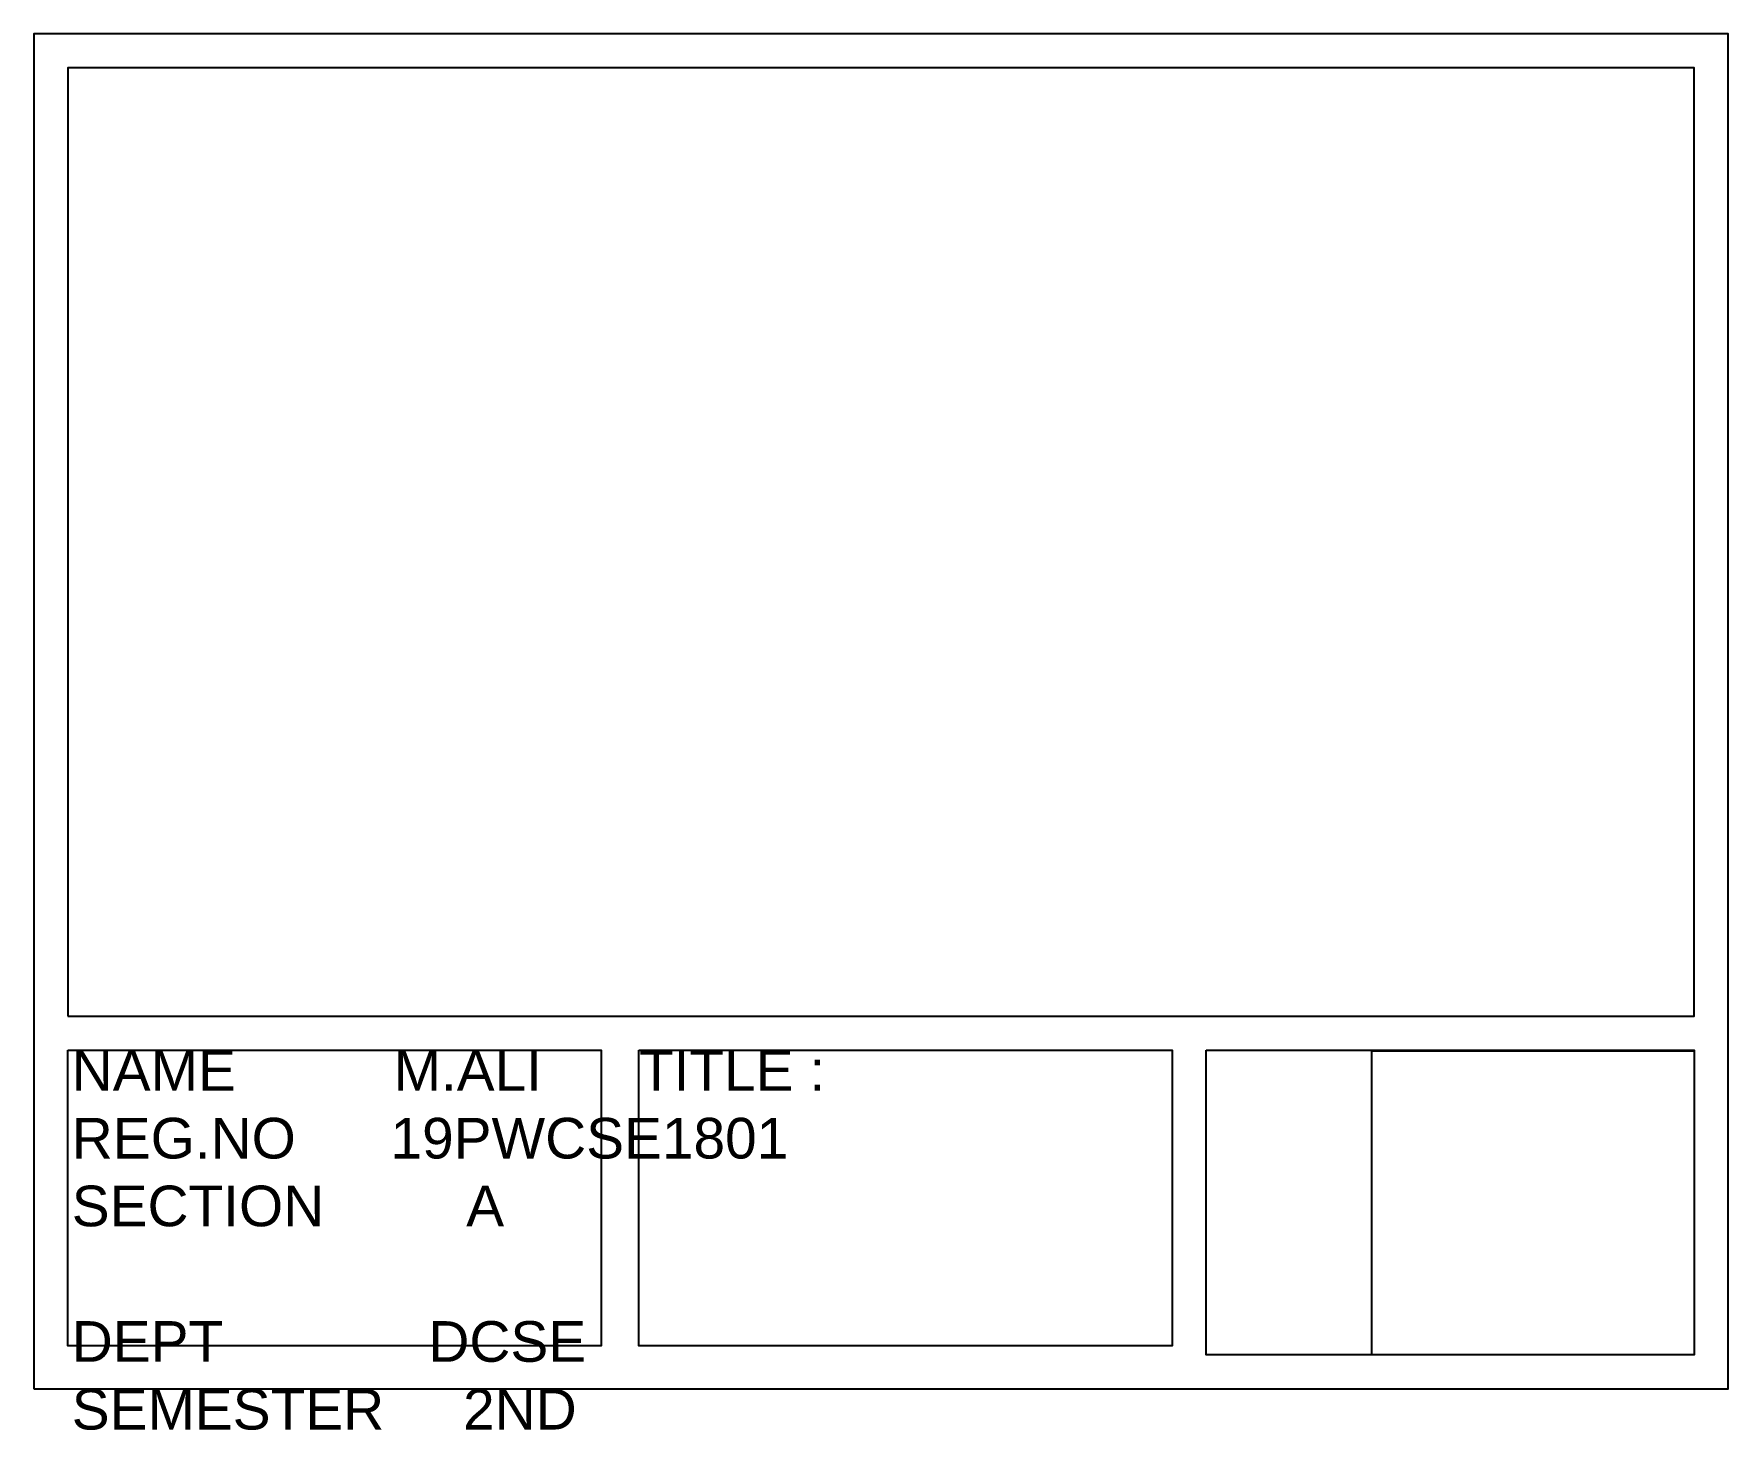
# Model space of a CAD drawing. Header units: inches. Extents: x -10.9 to 39.1, y -23 to 18.2.
import ezdxf

# ---------------------------------------------------------------- set-up
doc = ezdxf.new("R2010")
doc.units = ezdxf.units.IN
doc.header["$MEASUREMENT"] = 0
doc.styles.get("Standard").update_dxf_attribs({"font": 'arial.ttf'})
picture_1 = doc.add_image_def('image1.png', size_in_pixel=(231, 218))

msp = doc.modelspace()

# ---------------------------------------------------------------- linework, layer by layer
for points in [[(-10.906, -21.763), (39.094, -21.763), (39.094, 18.237), (-10.906, 18.237)], [(-9.906, -10.763), (38.094, -10.763), (38.094, 17.237), (-9.906, 17.237)], [(-9.906, -11.763), (5.835, -11.763), (5.835, -20.495), (-9.906, -20.495)], [(6.95, -11.763), (22.691, -11.763), (22.691, -20.495), (6.95, -20.495)], [(23.691, -11.763), (38.094, -11.763), (38.094, -20.763), (23.691, -20.763)]]:
    msp.add_lwpolyline(points, close=True)

# ---------------------------------------------------------------- texts
at = {"char_height": 1.2, "attachment_point": 1}
for s, insert, width in [('\\pxtc10,c23,c28;NAME          M.ALI\\P\\ptz;REG.NO      19PWCSE1801\\PSECTION         A\\P\\PDEPT             DCSE\\PSEMESTER     2ND ', (-9.788, -11.763), 32.4805), ('TITLE :', (6.95, -11.763), 15.74025)]:
    msp.add_mtext(s, dxfattribs=dict(at, insert=insert, width=width))

# ---------------------------------------------------------------- pictures from other files: only their frames are drawn
image = msp.add_image(picture_1, insert=(28.582, -20.763), size_in_units=(9.512, 8.977))
image.dxf.flags = 7

doc.saveas('drawing.dxf')
